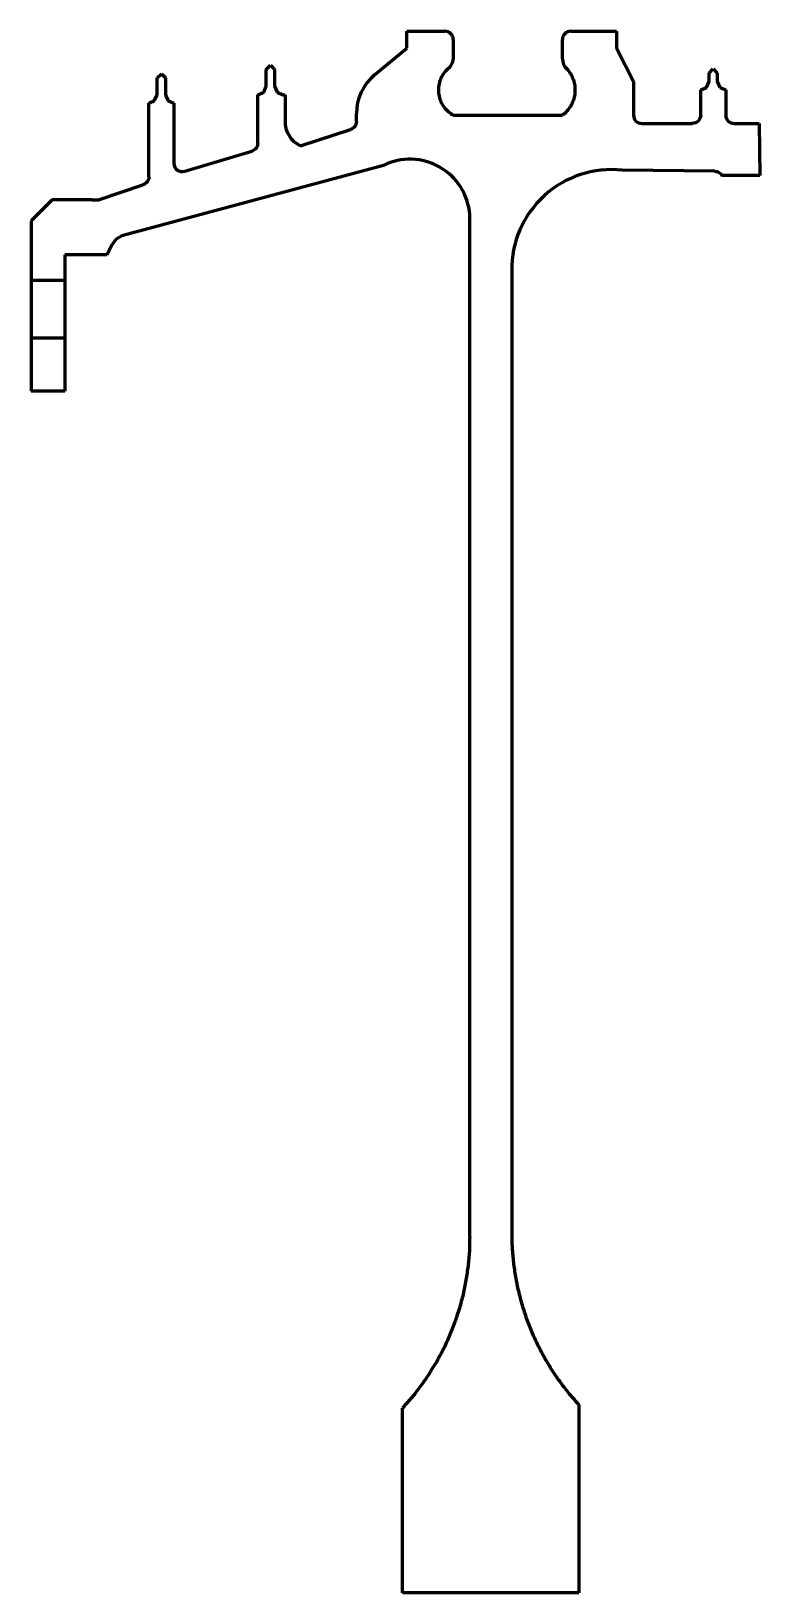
# Model space of a CAD drawing. Header units: millimetres. Extents: x -59 to 28, y 124 to 310.
import ezdxf

# ---------------------------------------------------------------- set-up
doc = ezdxf.new("R2010")
doc.units = ezdxf.units.MM
doc.linetypes.add('K5LT_BASIC', pattern=[0])

msp = doc.modelspace()

# ---------------------------------------------------------------- linework, layer by layer
at = {"color": 150, "linetype": 'K5LT_BASIC', "lineweight": 60, "true_color": 0x0080ff}
for p, q in [((-14.22, 307.91), (-14.22, 309.91)), ((-14.22, 309.91), (-9.68, 309.91)), ((-8.68, 308.91), (-8.68, 306.74)), ((4.32, 306.62), (4.32, 308.91)), ((5.32, 309.91), (10.78, 309.91)), ((10.78, 309.91), (10.78, 307.91)), ((-18.06, 304.71), (-14.22, 307.91)), ((10.78, 307.91), (12.78, 303.91)), ((-30.97, 305.35), (-30.47, 305.85)), ((-30.97, 303.35), (-30.97, 305.35)), ((-30.47, 305.85), (-29.97, 305.35)), ((-29.97, 305.35), (-29.97, 303.35)), ((21.8, 304.91), (22.28, 305.41)), ((22.28, 305.41), (22.78, 304.91)), ((-43.96, 304.35), (-43.46, 304.85)), ((-43.96, 302.35), (-43.96, 304.35)), ((-43.46, 304.85), (-42.96, 304.35)), ((-42.96, 304.35), (-42.96, 302.35)), ((-31.26, 302.64), (-30.97, 303.35)), ((-29.97, 303.35), (-29.67, 302.64)), ((12.78, 303.91), (12.78, 299.91)), ((20.8, 302.91), (21.51, 303.2)), ((21.51, 303.2), (21.8, 303.91)), ((21.8, 303.91), (21.8, 304.91)), ((22.78, 304.91), (22.78, 303.91)), ((22.78, 303.91), (23.07, 303.2)), ((23.07, 303.2), (23.78, 302.91)), ((-44.96, 301.35), (-44.26, 301.64)), ((-44.96, 292.55), (-44.96, 301.35)), ((-44.26, 301.64), (-43.96, 302.35)), ((-42.96, 302.35), (-42.67, 301.64)), ((-42.67, 301.64), (-41.96, 301.35)), ((-41.96, 301.35), (-41.96, 294.17)), ((-31.97, 302.35), (-31.26, 302.64)), ((-31.97, 296.57), (-31.97, 302.35)), ((-29.67, 302.64), (-28.97, 302.35)), ((-28.97, 302.35), (-28.72, 302.35)), ((-28.72, 302.35), (-28.72, 299.27)), ((20.8, 299.91), (20.8, 302.91)), ((23.78, 302.91), (23.78, 299.91)), ((-20.22, 299.16), (-20.22, 300.1)), ((-8.68, 299.91), (4.32, 299.91)), ((-26.87, 296.25), (-20.94, 298.2)), ((13.78, 298.91), (19.8, 298.91)), ((24.78, 298.91), (27.78, 298.91)), ((27.78, 298.91), (27.84, 292.71)), ((-17, 293.92), (-48.17, 285.52)), ((-40.68, 293.22), (-32.68, 295.62)), ((22.47, 293.23), (11.43, 293.36)), ((27.84, 292.71), (23.34, 292.71)), ((-50.96, 289.83), (-45.65, 291.6)), ((-56.46, 289.83), (-58.96, 287.33)), ((-51.72, 289.83), (-56.46, 289.83)), ((-51.72, 289.83), (-50.96, 289.83)), ((-58.96, 287.33), (-58.96, 280.22)), ((-6.72, 186.91), (-6.72, 288.06)), ((-48.86, 285.13), (-49.34, 284.51)), ((-48.17, 285.52), (-48.86, 285.13)), ((-49.96, 283.26), (-54.96, 283.26)), ((-54.96, 283.26), (-54.96, 267.05)), ((-49.34, 284.51), (-49.96, 283.26)), ((-1.72, 281.36), (-1.72, 186.91)), ((-54.96, 280.22), (-58.96, 280.22)), ((-58.96, 280.22), (-58.96, 273.36)), ((-54.96, 273.36), (-58.96, 273.36)), ((-58.96, 273.36), (-58.96, 267.05)), ((-54.96, 267.05), (-58.96, 267.05)), ((-6.72, 166.3), (-6.72, 186.91)), ((-1.72, 186.91), (-1.72, 166.69)), ((-14.72, 123.91), (-14.72, 145.91)), ((6.28, 146.3), (6.28, 123.91)), ((6.28, 123.91), (-14.72, 123.91))]:
    msp.add_line(p, q, dxfattribs=at)
for centre, radius, start, end in [((-9.68, 308.91), 1, 0, 90), ((5.32, 308.91), 1, 90, 180), ((-10.38, 306.76), 1.71, 318.7826, 359.3495), ((5.92, 306.62), 1.6, 180, 227.8171), ((-14.22, 300.1), 6, 129.8056, 180), ((-25.54, 299.14), 3.18, 177.587, 245.3931), ((-13.83, 287.52), 7.14, 4.3234, 116.3148), ((10.19, 281.52), 11.91, 83.9837, 180.7668)]:
    msp.add_arc(centre, radius, start, end, dxfattribs=at)
for points, knots in [([(-9.1, 305.64), (-9.16, 305.59), (-9.4, 305.38), (-9.79, 304.97), (-10.17, 304.34), (-10.4, 303.64), (-10.48, 302.91), (-10.4, 302.18), (-10.17, 301.48), (-9.79, 300.85), (-9.29, 300.31), (-8.89, 300.02), (-8.68, 299.91)], [0, 0, 0, 0, 0.229509, 0.959429, 1.68935, 2.419271, 3.149192, 3.879113, 4.609033, 5.338954, 6.068874, 6.798795, 6.798795, 6.798795, 6.798795]), ([(4.84, 305.44), (4.99, 305.27), (5.28, 304.9), (5.59, 304.27), (5.78, 303.6), (5.84, 302.91), (5.78, 302.21), (5.59, 301.54), (5.28, 300.91), (4.85, 300.36), (4.52, 300.04), (4.32, 299.91)], [0, 0, 0, 0, 0.694475, 1.38895, 2.083425, 2.7779, 3.472375, 4.16685, 4.861325, 5.5558, 6.250276, 6.250276, 6.250276, 6.250276]), ([(-20.22, 299.16), (-20.23, 298.95), (-20.35, 298.51), (-20.74, 298.27), (-20.94, 298.2)], [0, 0, 0, 0, 0.631385, 1.26277, 1.26277, 1.26277, 1.26277]), ([(-31.97, 296.57), (-31.98, 296.36), (-32.1, 295.93), (-32.48, 295.69), (-32.68, 295.62)], [0, 0, 0, 0, 0.628813, 1.257626, 1.257626, 1.257626, 1.257626]), ([(-41.96, 294.17), (-41.92, 293.88), (-41.68, 293.22), (-40.97, 293.17), (-40.68, 293.22)], [0, 0, 0, 0, 0.897859, 1.795717, 1.795717, 1.795717, 1.795717]), ([(-44.96, 292.55), (-44.96, 292.35), (-45.09, 291.92), (-45.46, 291.68), (-45.65, 291.6)], [0, 0, 0, 0, 0.614423, 1.228845, 1.228845, 1.228845, 1.228845]), ([(22.47, 293.23), (22.65, 293.22), (23, 293.13), (23.25, 292.86), (23.34, 292.71)], [0, 0, 0, 0, 0.520875, 1.041749, 1.041749, 1.041749, 1.041749]), ([(-6.72, 166.3), (-6.74, 166.02), (-6.74, 165.44), (-6.75, 164.58), (-6.85, 163.72), (-6.9, 162.86), (-7.05, 162.01), (-7.15, 161.15), (-7.34, 160.31), (-7.49, 159.46), (-7.74, 158.63), (-7.94, 157.76), (-8.23, 156.95), (-8.48, 156.13), (-8.81, 155.36), (-9.1, 154.54), (-9.48, 153.77), (-9.82, 152.98), (-10.25, 152.23), (-10.63, 151.45), (-11.12, 150.71), (-11.55, 149.96), (-12.07, 149.24), (-12.53, 148.54), (-13.07, 147.87), (-13.57, 147.2), (-14.15, 146.56), (-14.54, 146.13), (-14.72, 145.91)], [0, 0, 0, 0, 0.862478, 1.724957, 2.587435, 3.449914, 4.312392, 5.17487, 6.037349, 6.899828, 7.762306, 8.624785, 9.571279, 10.349741, 11.21222, 12.074699, 12.937177, 13.799655, 14.662134, 15.524612, 16.387091, 17.325882, 18.111931, 19.038645, 19.83679, 20.699268, 21.561747, 22.424225, 22.424225, 22.424225, 22.424225]), ([(-1.72, 166.69), (-1.7, 166.41), (-1.69, 165.83), (-1.68, 164.97), (-1.59, 164.11), (-1.54, 163.25), (-1.39, 162.4), (-1.29, 161.54), (-1.09, 160.7), (-0.94, 159.85), (-0.7, 159.02), (-0.5, 158.18), (-0.21, 157.37), (0.03, 156.54), (0.37, 155.75), (0.66, 154.94), (1.05, 154.16), (1.39, 153.37), (1.81, 152.62), (2.2, 151.84), (2.67, 151.12), (3.09, 150.37), (3.6, 149.67), (4.07, 148.95), (4.62, 148.28), (5.13, 147.59), (5.71, 146.95), (6.1, 146.52), (6.28, 146.3)], [0, 0, 0, 0, 0.862478, 1.724957, 2.587435, 3.449914, 4.312392, 5.174871, 6.03735, 6.899828, 7.762306, 8.624785, 9.487263, 10.349741, 11.21222, 12.074699, 12.937177, 13.799655, 14.662134, 15.524613, 16.387091, 17.249569, 18.112048, 18.974526, 19.837005, 20.699484, 21.561962, 22.42444, 22.42444, 22.42444, 22.42444])]:
    msp.add_open_spline(points, degree=3, knots=knots, dxfattribs=at)
for points in [[(12.78, 299.91), (12.81, 299.65), (12.98, 299.11), (13.53, 298.93), (13.78, 298.91)], [(20.8, 299.91), (20.78, 299.65), (20.6, 299.11), (20.05, 298.93), (19.8, 298.91)], [(23.78, 299.91), (23.81, 299.65), (23.98, 299.11), (24.53, 298.93), (24.78, 298.91)]]:
    msp.add_open_spline(points, degree=3, dxfattribs=at)

doc.saveas('drawing.dxf')
